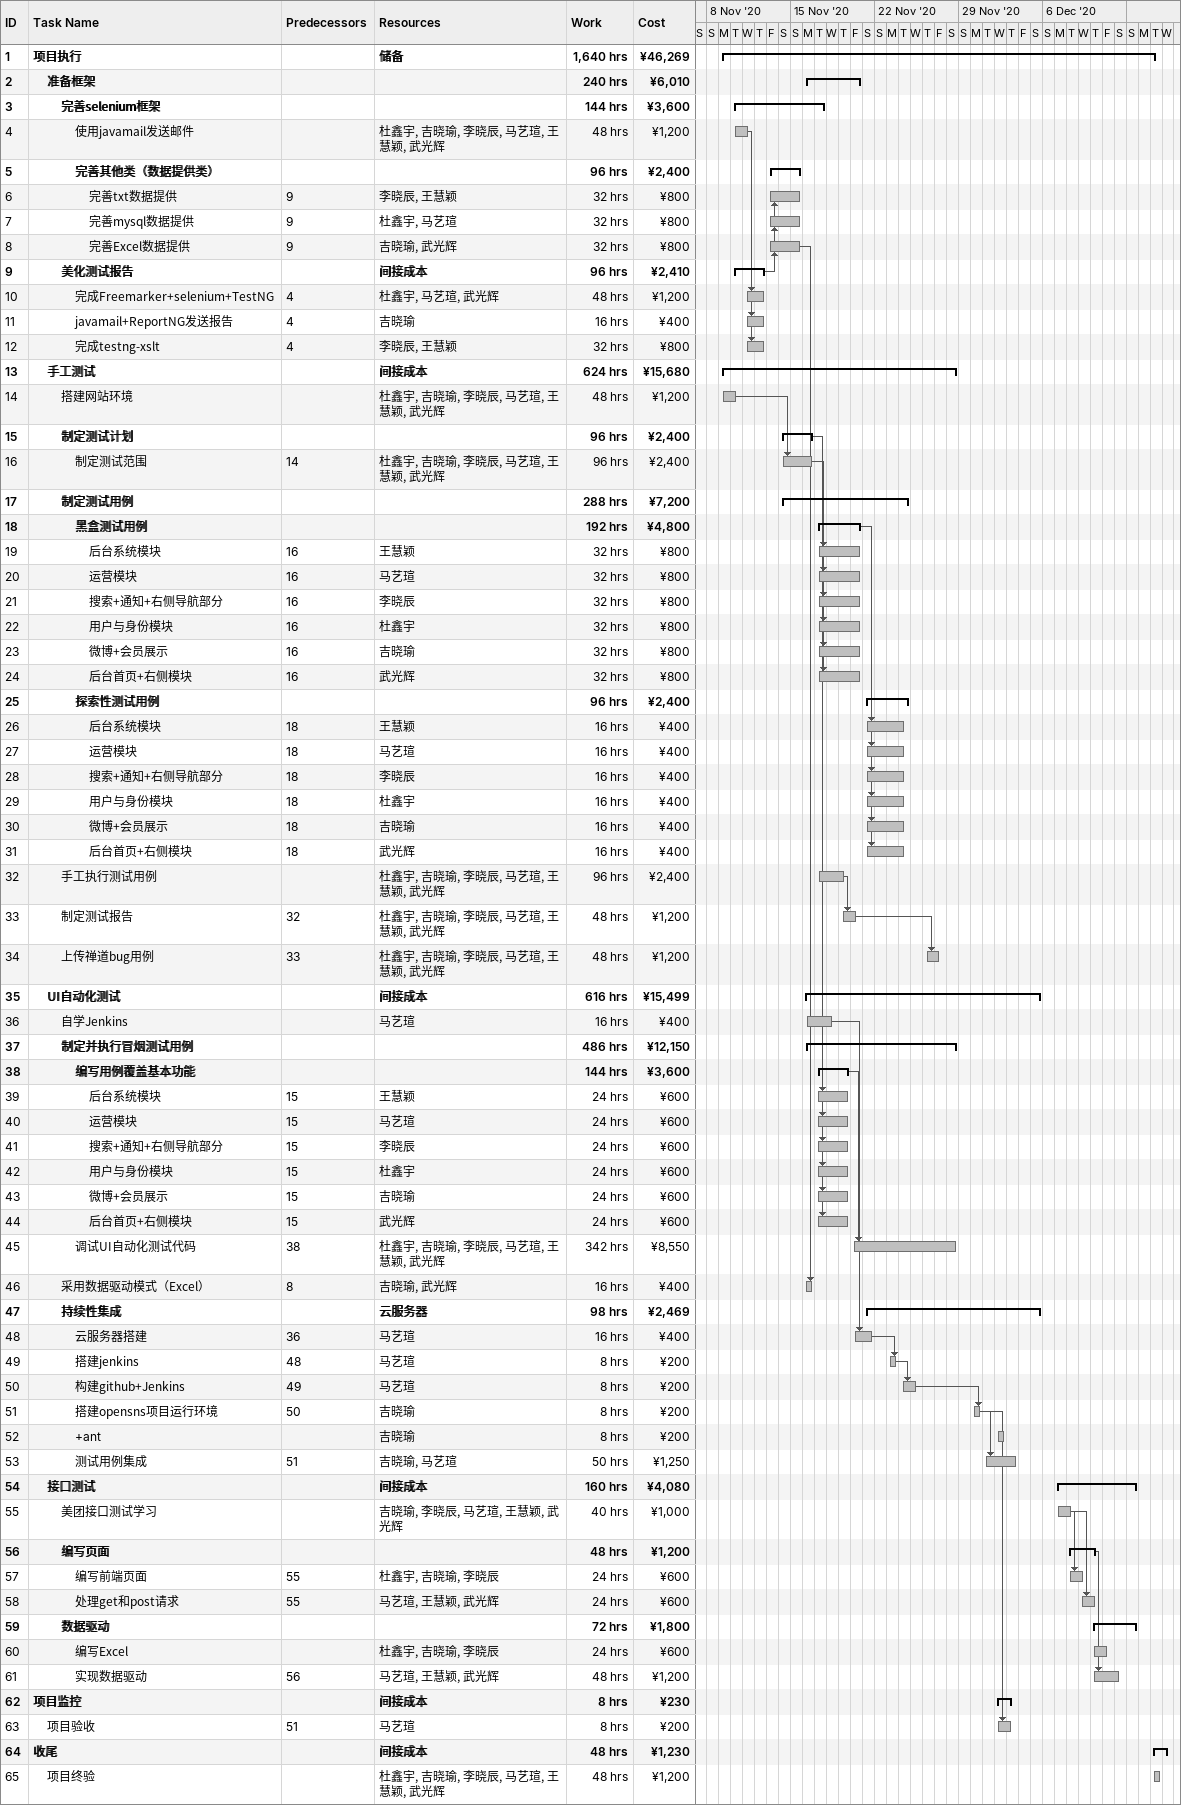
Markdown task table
| ID | Level | Task | Start | Finish | Predecessors | Resources | Work (h) | Cost (¥) |
|---|---|---|---|---|---|---|---|---|
| 1 | 1 | **项目执行** | 2020-11-09 | 2020-12-15 |  | 储备 | 1640 | 46269 |
| 2 | 2 | **准备框架** | 2020-11-16 | 2020-11-20 |  |  | 240 | 6010 |
| 3 | 3 | **完善selenium框架** | 2020-11-10 | 2020-11-17 |  |  | 144 | 3600 |
| 4 | 4 | 使用javamail发送邮件 | 2020-11-10 | 2020-11-11 |  | 杜鑫宇, 吉晓瑜, 李晓辰, 马艺瑄, 王慧颖, 武光辉 | 48 | 1200 |
| 5 | 4 | **完善其他类（数据提供类）** | 2020-11-13 | 2020-11-15 |  |  | 96 | 2400 |
| 6 | 5 | 完善txt数据提供 | 2020-11-13 | 2020-11-15 | 9 | 李晓辰, 王慧颖 | 32 | 800 |
| 7 | 5 | 完善mysql数据提供 | 2020-11-13 | 2020-11-15 | 9 | 杜鑫宇, 马艺瑄 | 32 | 800 |
| 8 | 5 | 完善Excel数据提供 | 2020-11-13 | 2020-11-15 | 9 | 吉晓瑜, 武光辉 | 32 | 800 |
| 9 | 3 | **美化测试报告** | 2020-11-10 | 2020-11-12 |  | 间接成本 | 96 | 2410 |
| 10 | 4 | 完成Freemarker+selenium+TestNG | 2020-11-11 | 2020-11-12 | 4 | 杜鑫宇, 马艺瑄, 武光辉 | 48 | 1200 |
| 11 | 4 | javamail+ReportNG发送报告 | 2020-11-11 | 2020-11-12 | 4 | 吉晓瑜 | 16 | 400 |
| 12 | 4 | 完成testng-xslt | 2020-11-11 | 2020-11-12 | 4 | 李晓辰, 王慧颖 | 32 | 800 |
| 13 | 2 | **手工测试** | 2020-11-09 | 2020-11-28 |  | 间接成本 | 624 | 15680 |
| 14 | 3 | 搭建网站环境 | 2020-11-09 | 2020-11-10 |  | 杜鑫宇, 吉晓瑜, 李晓辰, 马艺瑄, 王慧颖, 武光辉 | 48 | 1200 |
| 15 | 3 | **制定测试计划** | 2020-11-14 | 2020-11-16 |  |  | 96 | 2400 |
| 16 | 4 | 制定测试范围 | 2020-11-14 | 2020-11-16 | 14 | 杜鑫宇, 吉晓瑜, 李晓辰, 马艺瑄, 王慧颖, 武光辉 | 96 | 2400 |
| 17 | 3 | **制定测试用例** | 2020-11-14 | 2020-11-24 |  |  | 288 | 7200 |
| 18 | 4 | **黑盒测试用例** | 2020-11-17 | 2020-11-20 |  |  | 192 | 4800 |
| 19 | 5 | 后台系统模块 | 2020-11-17 | 2020-11-20 | 16 | 王慧颖 | 32 | 800 |
| 20 | 5 | 运营模块 | 2020-11-17 | 2020-11-20 | 16 | 马艺瑄 | 32 | 800 |
| 21 | 5 | 搜索+通知+右侧导航部分 | 2020-11-17 | 2020-11-20 | 16 | 李晓辰 | 32 | 800 |
| 22 | 5 | 用户与身份模块 | 2020-11-17 | 2020-11-20 | 16 | 杜鑫宇 | 32 | 800 |
| 23 | 5 | 微博+会员展示 | 2020-11-17 | 2020-11-20 | 16 | 吉晓瑜 | 32 | 800 |
| 24 | 5 | 后台首页+右侧模块 | 2020-11-17 | 2020-11-20 | 16 | 武光辉 | 32 | 800 |
| 25 | 4 | **探索性测试用例** | 2020-11-21 | 2020-11-24 |  |  | 96 | 2400 |
| 26 | 5 | 后台系统模块 | 2020-11-21 | 2020-11-24 | 18 | 王慧颖 | 16 | 400 |
| 27 | 5 | 运营模块 | 2020-11-21 | 2020-11-24 | 18 | 马艺瑄 | 16 | 400 |
| 28 | 5 | 搜索+通知+右侧导航部分 | 2020-11-21 | 2020-11-24 | 18 | 李晓辰 | 16 | 400 |
| 29 | 5 | 用户与身份模块 | 2020-11-21 | 2020-11-24 | 18 | 杜鑫宇 | 16 | 400 |
| 30 | 5 | 微博+会员展示 | 2020-11-21 | 2020-11-24 | 18 | 吉晓瑜 | 16 | 400 |
| 31 | 5 | 后台首页+右侧模块 | 2020-11-21 | 2020-11-24 | 18 | 武光辉 | 16 | 400 |
| 32 | 3 | 手工执行测试用例 | 2020-11-17 | 2020-11-19 |  | 杜鑫宇, 吉晓瑜, 李晓辰, 马艺瑄, 王慧颖, 武光辉 | 96 | 2400 |
| 33 | 3 | 制定测试报告 | 2020-11-19 | 2020-11-20 | 32 | 杜鑫宇, 吉晓瑜, 李晓辰, 马艺瑄, 王慧颖, 武光辉 | 48 | 1200 |
| 34 | 3 | 上传禅道bug用例 | 2020-11-26 | 2020-11-27 | 33 | 杜鑫宇, 吉晓瑜, 李晓辰, 马艺瑄, 王慧颖, 武光辉 | 48 | 1200 |
| 35 | 2 | **UI自动化测试** | 2020-11-16 | 2020-12-05 |  | 间接成本 | 616 | 15499 |
| 36 | 3 | 自学Jenkins | 2020-11-16 | 2020-11-18 |  | 马艺瑄 | 16 | 400 |
| 37 | 3 | **制定并执行冒烟测试用例** | 2020-11-16 | 2020-11-28 |  |  | 486 | 12150 |
| 38 | 4 | **编写用例覆盖基本功能** | 2020-11-17 | 2020-11-19 |  |  | 144 | 3600 |
| 39 | 5 | 后台系统模块 | 2020-11-17 | 2020-11-19 | 15 | 王慧颖 | 24 | 600 |
| 40 | 5 | 运营模块 | 2020-11-17 | 2020-11-19 | 15 | 马艺瑄 | 24 | 600 |
| 41 | 5 | 搜索+通知+右侧导航部分 | 2020-11-17 | 2020-11-19 | 15 | 李晓辰 | 24 | 600 |
| 42 | 5 | 用户与身份模块 | 2020-11-17 | 2020-11-19 | 15 | 杜鑫宇 | 24 | 600 |
| 43 | 5 | 微博+会员展示 | 2020-11-17 | 2020-11-19 | 15 | 吉晓瑜 | 24 | 600 |
| 44 | 5 | 后台首页+右侧模块 | 2020-11-17 | 2020-11-19 | 15 | 武光辉 | 24 | 600 |
| 45 | 4 | 调试UI自动化测试代码 | 2020-11-20 | 2020-11-28 | 38 | 杜鑫宇, 吉晓瑜, 李晓辰, 马艺瑄, 王慧颖, 武光辉 | 342 | 8550 |
| 46 | 3 | 采用数据驱动模式（Excel） | 2020-11-16 | 2020-11-16 | 8 | 吉晓瑜, 武光辉 | 16 | 400 |
| 47 | 3 | **持续性集成** | 2020-11-21 | 2020-12-05 |  | 云服务器 | 98 | 2469 |
| 48 | 4 | 云服务器搭建 | 2020-11-20 | 2020-11-21 | 36 | 马艺瑄 | 16 | 400 |
| 49 | 4 | 搭建jenkins | 2020-11-23 | 2020-11-23 | 48 | 马艺瑄 | 8 | 200 |
| 50 | 4 | 构建github+Jenkins | 2020-11-24 | 2020-11-25 | 49 | 马艺瑄 | 8 | 200 |
| 51 | 4 | 搭建opensns项目运行环境 | 2020-11-30 | 2020-11-30 | 50 | 吉晓瑜 | 8 | 200 |
| 52 | 4 | +ant | 2020-12-02 | 2020-12-02 |  | 吉晓瑜 | 8 | 200 |
| 53 | 4 | 测试用例集成 | 2020-12-01 | 2020-12-03 | 51 | 吉晓瑜, 马艺瑄 | 50 | 1250 |
| 54 | 2 | **接口测试** | 2020-12-07 | 2020-12-13 |  | 间接成本 | 160 | 4080 |
| 55 | 3 | 美团接口测试学习 | 2020-12-07 | 2020-12-08 |  | 吉晓瑜, 李晓辰, 马艺瑄, 王慧颖, 武光辉 | 40 | 1000 |
| 56 | 3 | **编写页面** | 2020-12-08 | 2020-12-10 |  |  | 48 | 1200 |
| 57 | 4 | 编写前端页面 | 2020-12-08 | 2020-12-09 | 55 | 杜鑫宇, 吉晓瑜, 李晓辰 | 24 | 600 |
| 58 | 4 | 处理get和post请求 | 2020-12-09 | 2020-12-10 | 55 | 马艺瑄, 王慧颖, 武光辉 | 24 | 600 |
| 59 | 3 | **数据驱动** | 2020-12-10 | 2020-12-13 |  |  | 72 | 1800 |
| 60 | 4 | 编写Excel | 2020-12-10 | 2020-12-11 |  | 杜鑫宇, 吉晓瑜, 李晓辰 | 24 | 600 |
| 61 | 4 | 实现数据驱动 | 2020-12-10 | 2020-12-12 | 56 | 马艺瑄, 王慧颖, 武光辉 | 48 | 1200 |
| 62 | 1 | **项目监控** | 2020-12-02 | 2020-12-03 |  | 间接成本 | 8 | 230 |
| 63 | 2 | 项目验收 | 2020-12-02 | 2020-12-03 | 51 | 马艺瑄 | 8 | 200 |
| 64 | 1 | **收尾** | 2020-12-15 | 2020-12-16 |  | 间接成本 | 48 | 1230 |
| 65 | 2 | 项目终验 | 2020-12-15 | 2020-12-15 |  | 杜鑫宇, 吉晓瑜, 李晓辰, 马艺瑄, 王慧颖, 武光辉 | 48 | 1200 |
